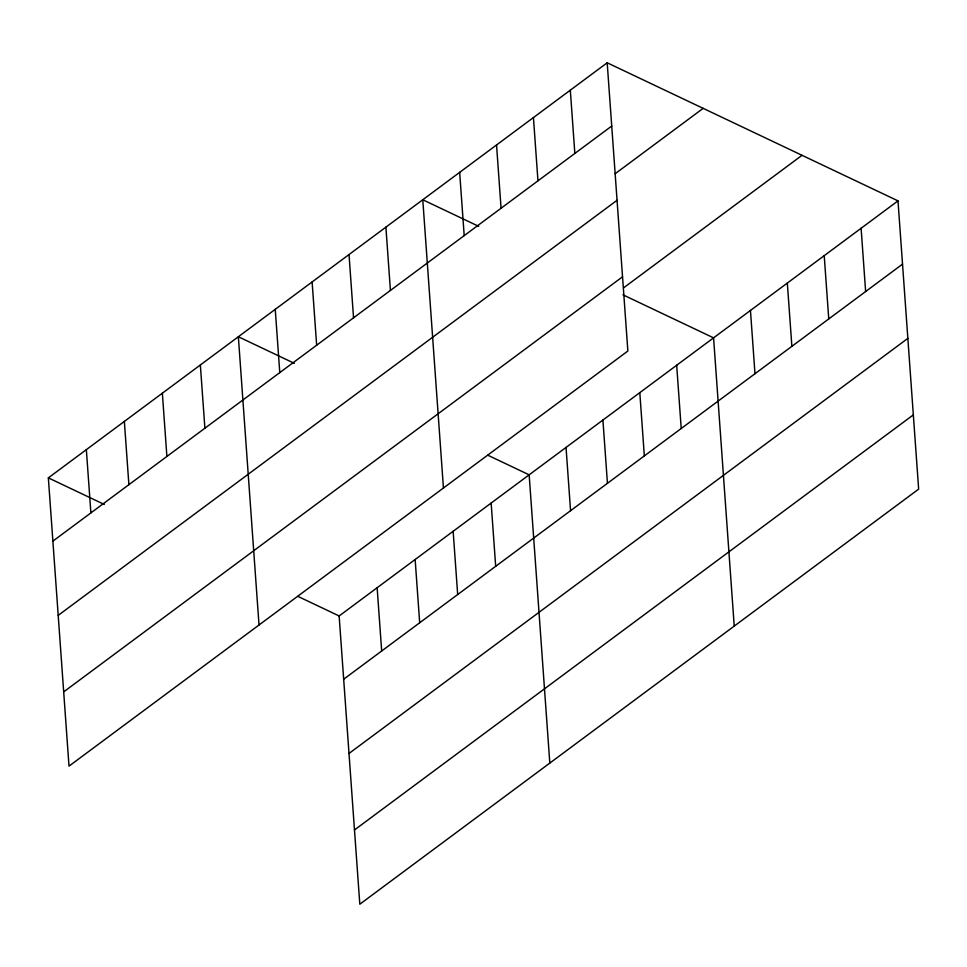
<?xml version="1.0" encoding="UTF-8"?>
<svg xmlns="http://www.w3.org/2000/svg" width="967" height="967" viewBox="0 0 967 967"><rect width="100%" height="100%" fill="white"/><g stroke="black" fill="none" stroke-linecap="round" stroke-linejoin="round"><path stroke-width="1.45" d="M607.191 62.782L627.861 351.033L69.008 766.13L48.35 477.879L607.191 62.782L897.992 200.87L918.65 489.121L359.809 904.218L339.139 615.967L897.992 200.87M52.883 541.133L611.736 126.048M615.109 173.758L703.154 108.352M58.201 615.375L617.055 200.29M63.689 691.876L622.543 276.792M623.558 287.864L802.03 155.312M343.672 679.221L902.525 264.136M349.002 753.462L907.844 338.377M354.478 829.964L913.332 414.879M478.75 226.351L422.772 199.77L443.442 488.021M622.941 294.814L713.573 337.858L734.231 626.108M294.331 363.326L238.353 336.746L259.023 624.996M487.827 455.215L529.154 474.833L549.812 763.084M48.35 477.879L104.327 504.46M297.824 596.337L339.139 615.967M861.101 228.272L865.634 291.526M824.222 255.663L828.755 318.917M787.331 283.065L791.876 346.319M750.452 310.455L754.985 373.709M676.682 365.248L681.215 428.502M639.803 392.65L644.336 455.904M602.912 420.041L607.445 483.295M570.312 90.185L574.845 153.439M566.033 447.431L570.566 510.697M533.433 117.575L537.966 180.829M496.542 144.977L501.075 208.231M491.151 503.058L495.684 566.311M459.663 172.368L464.196 235.622M453.148 531.282L457.681 594.536M415.145 559.506L419.678 622.76M385.893 227.16L390.426 290.414M377.142 587.731L381.675 650.984M349.014 254.563L353.547 317.817M312.123 281.953L316.656 345.207M275.244 309.355L279.777 372.609M200.35 364.97L204.895 428.224M162.359 393.194L166.892 456.448M124.356 421.419L128.889 484.672M86.353 449.643L90.886 512.897"/></g></svg>
